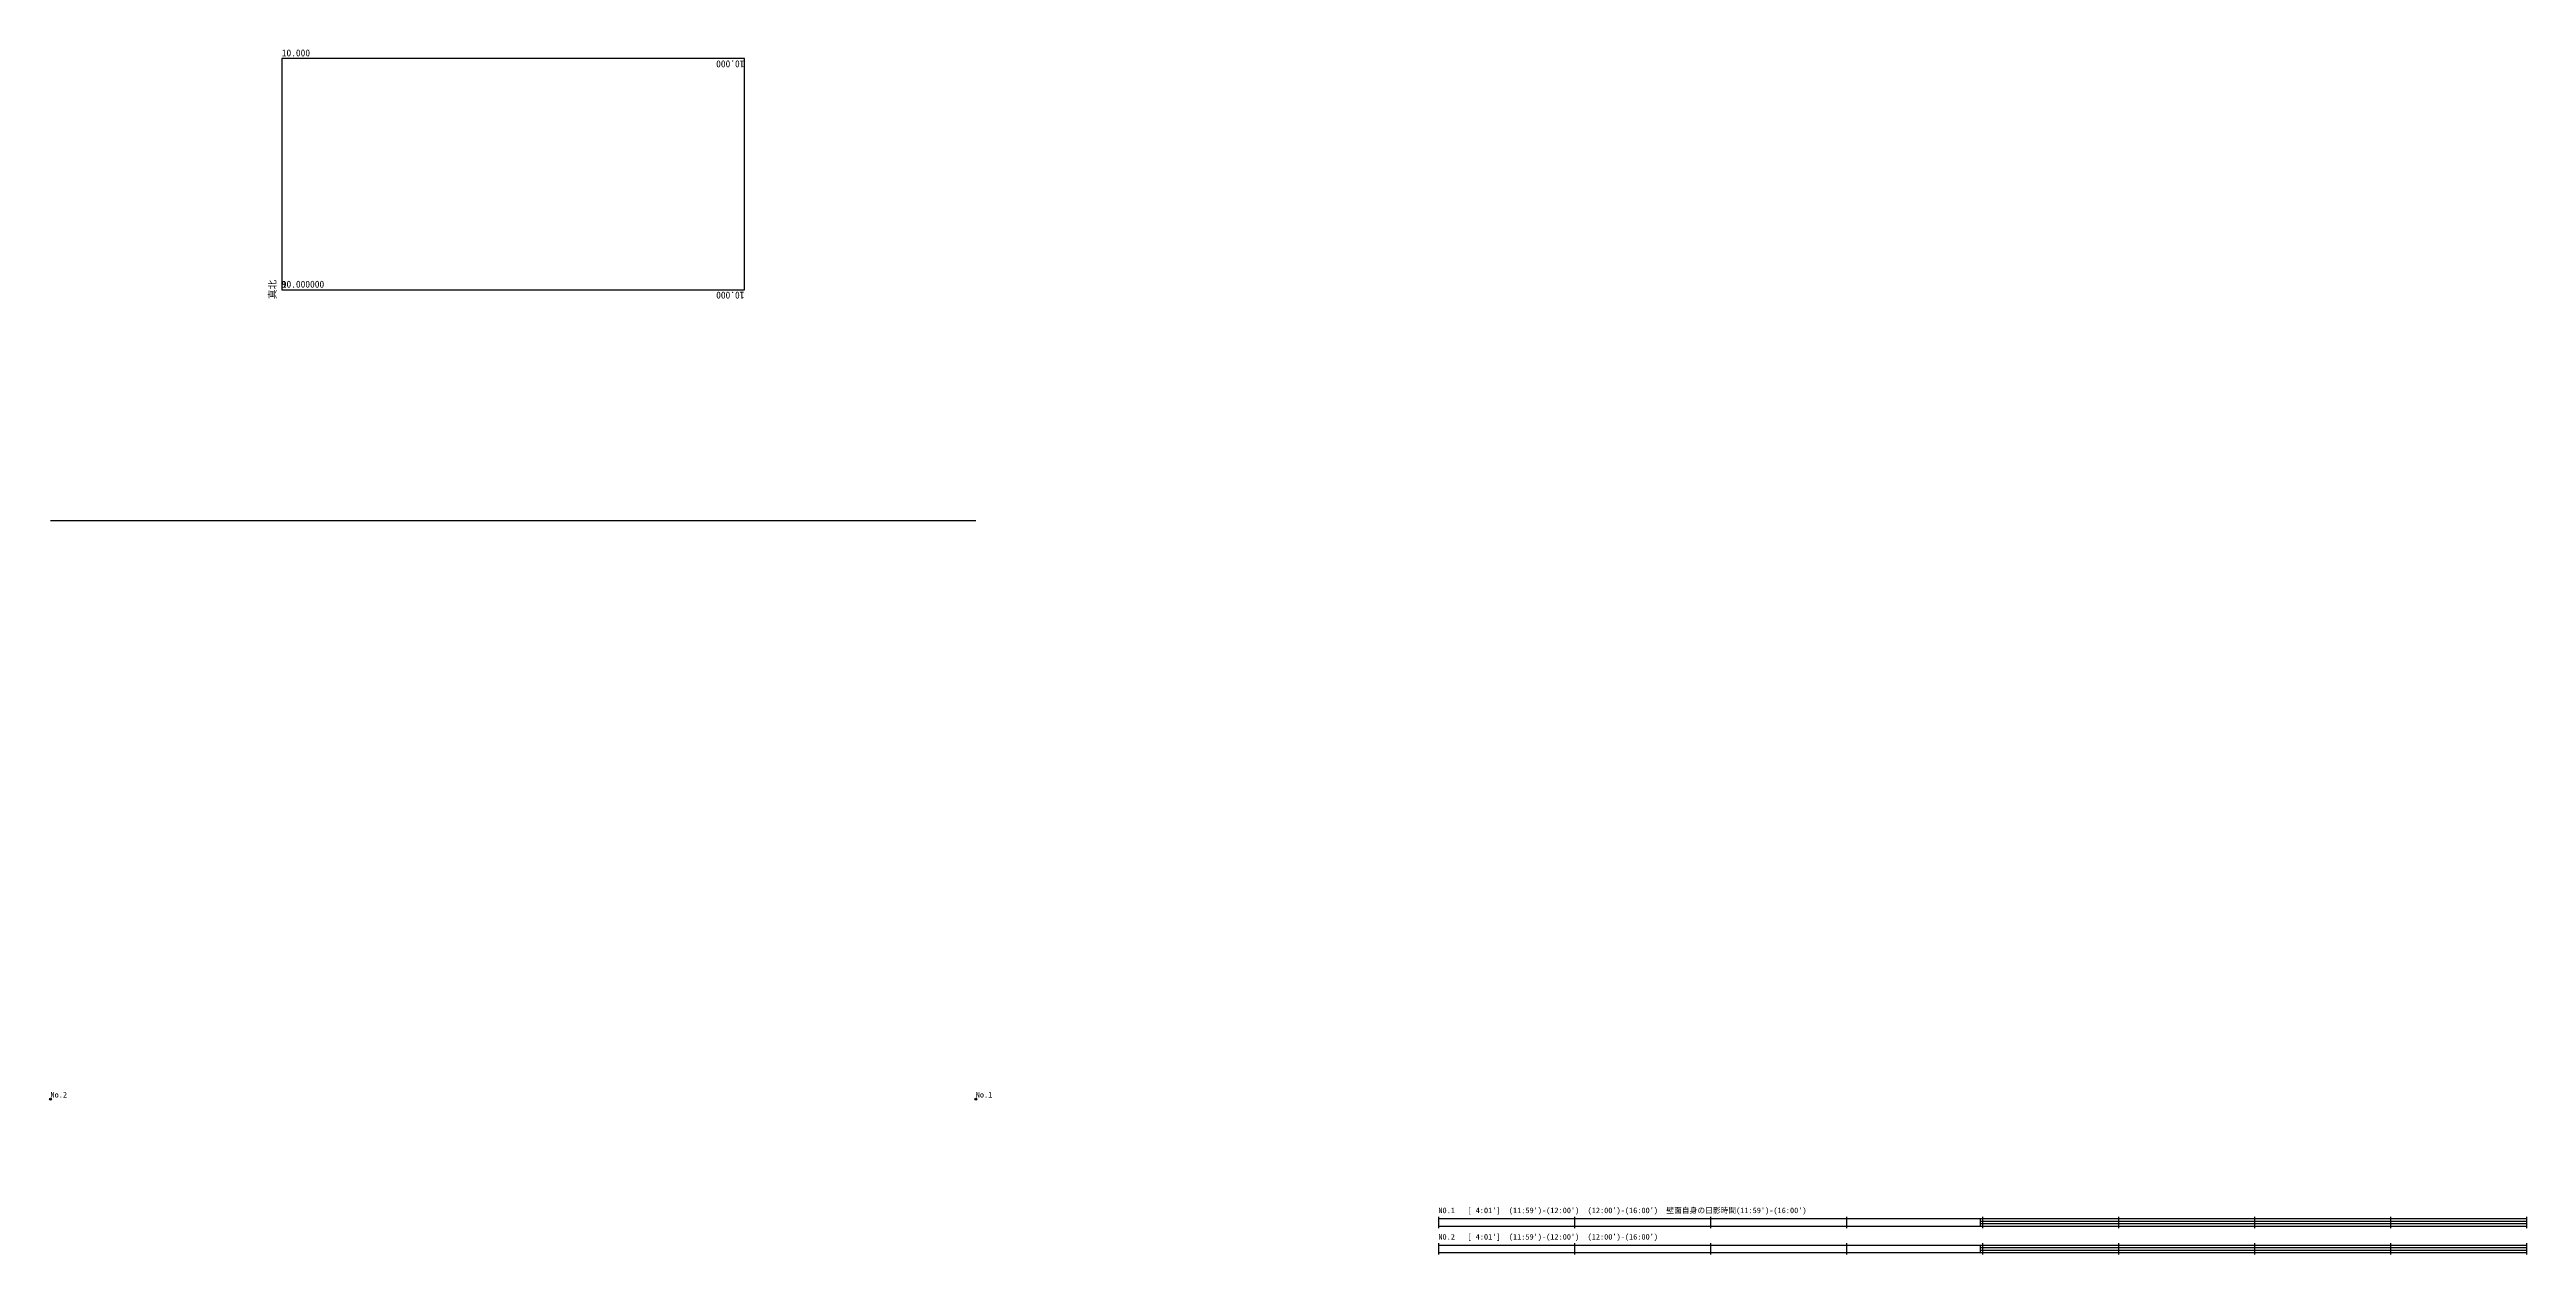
# Model space of a CAD drawing. Units: millimetres at full size, sheet at 1:100. Extents: x -15576 to 49984, y -22907 to 8991.
import ezdxf
from ezdxf.enums import TextEntityAlignment as Align

# ---------------------------------------------------------------- set-up
doc = ezdxf.new("R2010")
doc.units = ezdxf.units.MM
doc.header["$LTSCALE"] = 100
doc.header["$PDMODE"] = 32
doc.header["$PDSIZE"] = 50
doc.layers.add('0-0', color=4, linetype='Continuous')
doc.styles.add('ＭＳ ゴシック', font='')
doc.styles.get('ＭＳ ゴシック').set_extended_font_data('MS Gothic')

msp = doc.modelspace()

# ---------------------------------------------------------------- linework, layer by layer
at = {"layer": '0-0', "color": 7}
msp.add_line((8938.8, -3489.8), (-15551, -3489.8), dxfattribs=at)
at = {"layer": '0-0'}
for p, q in [((21183.7, -21907.1), (21183.7, -22207.1)), ((21183.7, -21957.1), (49983.7, -21957.1)), ((21183.7, -22157.1), (49983.7, -22157.1)), ((24783.7, -21907.1), (24783.7, -22207.1)), ((28383.7, -21907.1), (28383.7, -22207.1)), ((31983.7, -21907.1), (31983.7, -22207.1)), ((35583.7, -21907.1), (35583.7, -22207.1)), ((39183.7, -21907.1), (39183.7, -22207.1)), ((42783.7, -21907.1), (42783.7, -22207.1)), ((46383.7, -21907.1), (46383.7, -22207.1)), ((49983.7, -21907.1), (49983.7, -22207.1)), ((21183.7, -22607.1), (21183.7, -22907.1)), ((21183.7, -22657.1), (49983.7, -22657.1)), ((21183.7, -22857.1), (49983.7, -22857.1)), ((24783.7, -22607.1), (24783.7, -22907.1)), ((28383.7, -22607.1), (28383.7, -22907.1)), ((31983.7, -22607.1), (31983.7, -22907.1)), ((35583.7, -22607.1), (35583.7, -22907.1)), ((39183.7, -22607.1), (39183.7, -22907.1)), ((42783.7, -22607.1), (42783.7, -22907.1)), ((46383.7, -22607.1), (46383.7, -22907.1)), ((49983.7, -22607.1), (49983.7, -22907.1))]:
    msp.add_line(p, q, dxfattribs=at)
at = {"layer": '0-0', "color": 3}
for p, q in [((35523.7, -21957.1), (35523.7, -22157.1)), ((35523.7, -22023.8), (49983.7, -22023.8)), ((35523.7, -22090.5), (49983.7, -22090.5)), ((49983.7, -21957.1), (49983.7, -22157.1)), ((35523.7, -22657.1), (35523.7, -22857.1)), ((35523.7, -22723.8), (49983.7, -22723.8)), ((35523.7, -22790.5), (49983.7, -22790.5)), ((49983.7, -22657.1), (49983.7, -22857.1))]:
    msp.add_line(p, q, dxfattribs=at)
at = {"layer": '0-0', "color": 7}
msp.add_lwpolyline([(-9428.6, 2632.7), (2816.3, 2632.7), (2816.3, 8755.1), (-9428.6, 8755.1)], close=True, dxfattribs=at)
at = {"layer": '0-0'}
for p in [(-15551, -18795.9), (8938.8, -18795.9)]:
    msp.add_point(p, dxfattribs=at)

# ---------------------------------------------------------------- texts
at = {"layer": '0-0', "color": 2, "style": 'ＭＳ ゴシック'}
for p in [(-9428.6, 8755.1), (-9428.6, 2632.7)]:
    msp.add_text('10.000', height=183.3, dxfattribs=at).set_placement(p, align=Align.BOTTOM_LEFT)
for p in [(2816.3, 8755.1), (2816.3, 2632.7)]:
    msp.add_text('10.000', height=183.3, rotation=180, dxfattribs=at).set_placement(p, align=Align.BOTTOM_LEFT)
at = {"layer": '0-0', "color": 6, "style": 'ＭＳ ゴシック'}
msp.add_text('真北', height=183.3, rotation=90, dxfattribs=at).set_placement((-9528.6, 2382.7), align=Align.BOTTOM_LEFT)
msp.add_text('90.000000', height=183.3, dxfattribs=at).set_placement((-9428.6, 2632.7), align=Align.BOTTOM_LEFT)
at = {"layer": '0-0', "style": 'ＭＳ ゴシック'}
for s, p in [('No.2', (-15551, -18795.9)), ('No.1', (8938.8, -18795.9)), ("N0.1   [ 4:01']  (11:59')-(12:00')  (12:00')-(16:00')  壁面自身の日影時間(11:59')-(16:00')", (21183.7, -21857.1)), ("N0.2   [ 4:01']  (11:59')-(12:00')  (12:00')-(16:00')", (21183.7, -22557.1))]:
    msp.add_text(s, height=146.6, dxfattribs=at).set_placement(p, align=Align.BOTTOM_LEFT)

doc.saveas('drawing.dxf')
